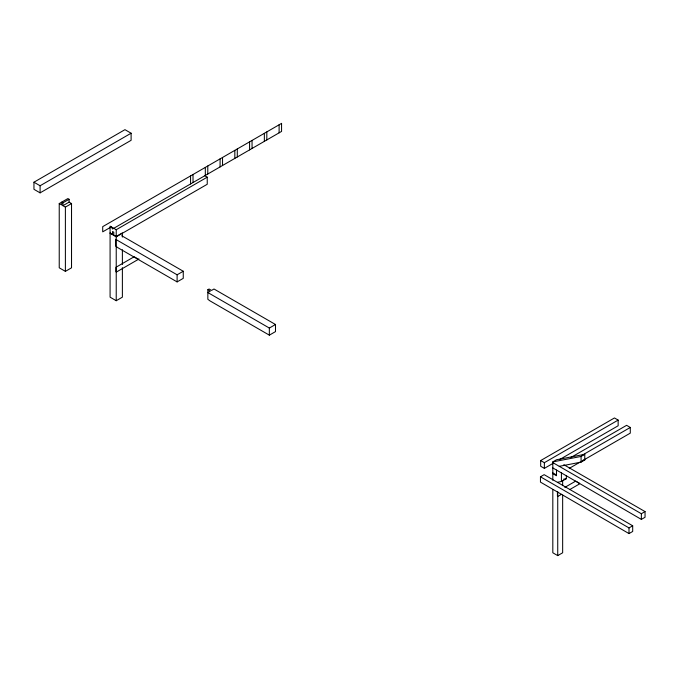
<?xml version="1.0" encoding="UTF-8"?>
<svg xmlns="http://www.w3.org/2000/svg" width="679" height="679" viewBox="0 0 679 679"><rect width="100%" height="100%" fill="white"/><g stroke="black" fill="none" stroke-linecap="round" stroke-linejoin="round"><path stroke-width="1.02" d="M33.95 182.21L124.953 129.664L131.106 133.22L131.106 140.315L40.095 192.861L33.95 189.305L33.95 182.21L40.095 185.757L131.106 133.22M69.08 202.138L71.533 203.556L71.533 267.815L65.388 271.362L59.234 267.815L59.234 203.556L67.849 198.582L69.08 199.295L69.08 202.138L62.926 205.686L62.926 202.843L69.08 199.295M62.926 205.686L65.388 207.103L71.533 203.556M122.381 267.67L122.381 297.164L116.228 300.721L110.083 297.164L110.083 226.166L116.228 229.714L207.239 177.168L207.239 184.272L116.228 236.818L110.083 233.262M139 258.988L116.389 272.05L115.922 271.787L115.922 267.297L134.17 256.755L138.058 259.005L138.058 259.539M177.109 274.8L183.254 271.252L183.254 278.348L177.109 281.904L117.773 247.64L115.617 246.044L115.617 239.297L177.109 274.8L177.109 281.904M207.85 289.712L209.081 288.999L211.542 290.425L214.004 288.999L275.496 324.503L275.496 331.607L269.342 335.154L210.006 300.89L207.85 299.295L207.85 289.712L210.312 291.13L207.85 292.547L269.342 328.05L275.496 324.503M553.47 463.112L544.363 468.374L540.671 466.244L540.671 460.557L614.461 417.958L618.145 420.089L618.145 425.767L559.844 459.428M540.671 460.557L544.363 462.688L618.145 420.089M552.816 480.257L552.816 461.89L556.5 459.759L584.772 454.319L584.772 460.006L581.08 462.127L559.267 466.329M571.031 457.408L626.607 425.326L630.29 427.456L630.29 433.134L582.013 461.007M540.459 476.794L544.151 474.663L632.692 525.784L632.692 531.462L629 533.592L540.459 482.115L540.459 476.794L629 527.914L632.692 525.784M582.013 455.329L630.29 427.456M552.816 461.89L581.08 456.449L584.772 454.319M569.257 468.374L580.189 462.059M557.731 482.226L561.423 481.513L566.345 478.678L566.345 475.801M564.835 487.386L575.673 481.122L579.56 483.372L579.56 483.906L569.63 489.635M561.541 494.312L557.883 496.417L557.425 496.154L557.425 491.664M552.816 489.712L552.816 552.774L557.731 555.617L562.653 552.774L562.653 495.11M552.816 462.603L641.358 513.723L645.05 511.593L645.05 517.271L641.358 519.401L552.816 467.924M582.692 460.404L584.772 460.006M563.578 479.204L566.345 478.678M204.6 175.649L207.239 177.168M563.808 464.691L645.05 511.593M552.816 472.898L556.5 475.028M552.816 473.611L556.5 475.741L556.5 470.055M121.77 235.749L183.254 271.252M62.926 202.843L61.696 202.138L61.696 204.973L59.234 203.556M110.083 232.905L112.544 234.331L112.544 231.488L113.775 232.201L113.775 235.036L116.228 236.462L122.381 232.905L122.381 237.124M641.358 513.723L641.358 519.401M629 527.914L629 533.592M581.08 456.449L581.08 462.127M562.653 480.435L562.653 485.672M561.423 472.898L561.423 481.513M557.731 491.664L557.731 555.617M544.363 462.688L544.363 468.374M279.111 124.8L279.111 132.838M269.342 328.05L269.342 335.154M266.813 131.904L266.813 139.933M264.352 133.322L264.352 141.359M252.053 140.426L252.053 148.455M249.592 141.843L249.592 149.881M237.294 148.947L237.294 156.976M234.832 150.365L234.832 158.402M222.534 157.469L222.534 165.498M220.081 158.886L220.081 166.915M207.782 165.982L207.782 174.019M205.321 167.407L205.321 175.437M193.023 174.503L193.023 182.541M190.561 175.929L190.561 183.958M122.381 249.762L122.381 264.513M116.228 229.714L116.228 300.721M65.388 207.103L65.388 271.362M40.095 185.757L40.095 192.861M281.564 123.383L102.707 226.65L102.707 231.845L111.314 226.871L112.544 229.001L281.564 131.42L281.564 123.383"/></g></svg>
